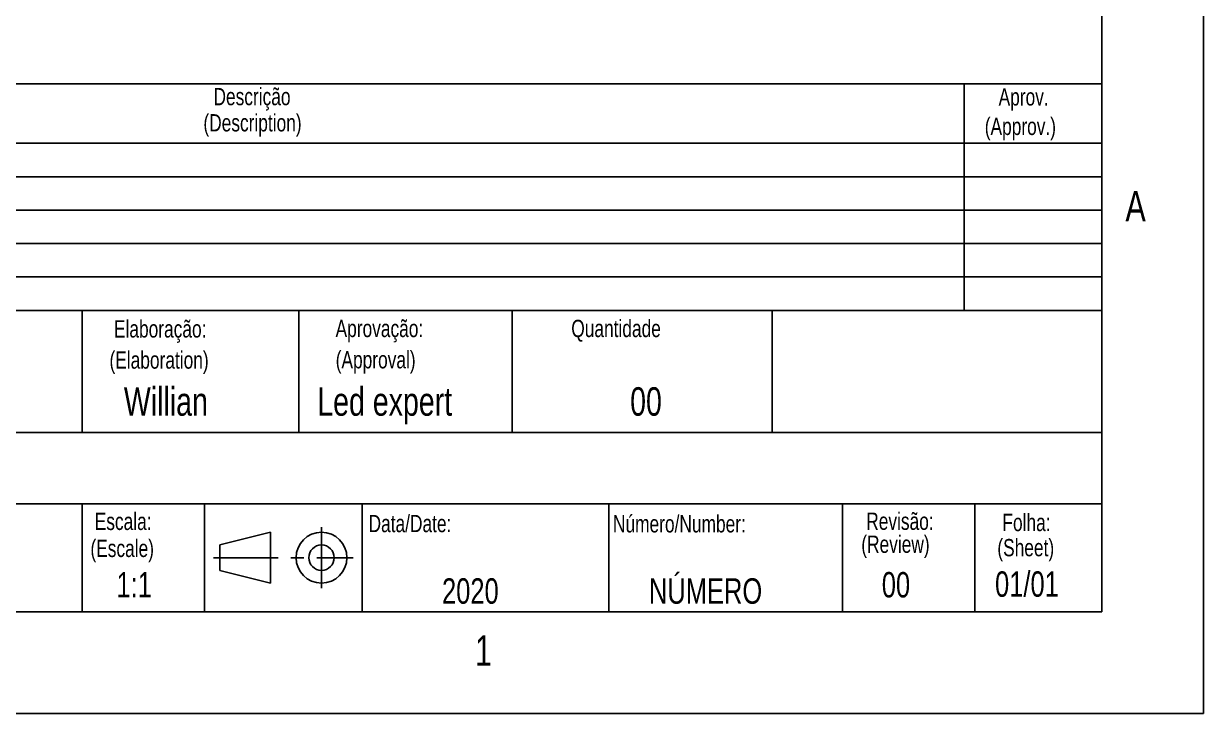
# Model space of a CAD drawing. Header units: millimetres. Extents: x -205 to 841, y 0 to 722.
# Drawn here: x 724.9 to 841, y 0 to 67.8 of the extents above; entities that cross this region are included whole.
import ezdxf

# ---------------------------------------------------------------- set-up
doc = ezdxf.new("R2010")
doc.units = ezdxf.units.MM
doc.linetypes.add('CENTER', pattern=[10.16, 6.35, -1.27, 1.27, -1.27])
for name, color, linetype in [('CENTRO', 1, 'CENTER'), ('FORMATO', 1, 'Continuous'), ('TEXTO', 5, 'Continuous'), ('TEXTO_02', 1, 'Continuous')]:
    doc.layers.add(name, color=color, linetype=linetype)
doc.styles.add('SLDTEXTSTYLE0', font='TXT', dxfattribs={"width": 0.75})

msp = doc.modelspace()

# ---------------------------------------------------------------- linework, layer by layer
at = {"layer": 'CENTRO'}
for p, q in [((754.2333, 18.3102), (754.2333, 12.3102)), ((743.6083, 15.3102), (757.3583, 15.3102))]:
    msp.add_line(p, q, dxfattribs=at)
at = {"layer": 'FORMATO'}
for p, q in [((841, 594), (841, 0)), ((831, 10), (831, 584)), ((651, 61.9053), (831, 61.9053)), ((817.4605, 56.0565), (817.4573, 61.9053)), ((831, 56.0565), (651, 56.0565)), ((817.4605, 56.0565), (817.4605, 39.6204)), ((651, 52.7693), (831, 52.7693)), ((651, 49.482), (831, 49.482)), ((651, 46.1948), (831, 46.1948)), ((651, 42.9076), (831, 42.9076)), ((651, 39.6204), (831, 39.6204)), ((730.6928, 39.6204), (730.6928, 27.6204)), ((752.0085, 39.6204), (752.0085, 27.6204)), ((773.0089, 27.6204), (773.0089, 39.6204)), ((798.5684, 27.6204), (798.5684, 39.6204)), ((651, 27.6204), (831, 27.6204)), ((651, 20.6204), (831, 20.6204)), ((730.6928, 10), (730.6928, 20.6204)), ((742.7333, 20.6204), (742.7333, 10)), ((758.2333, 20.6204), (758.2333, 10)), ((782.5, 20.6204), (782.5, 10)), ((805.5, 20.6204), (805.5, 10)), ((818.5, 20.6204), (818.5, 10)), ((744.2333, 16.5602), (749.2333, 17.8102)), ((749.2333, 17.8102), (749.2333, 12.8102)), ((744.2333, 16.5602), (744.2333, 14.0602)), ((744.2333, 14.0602), (749.2333, 12.8102)), ((25, 10), (831, 10)), ((0, 0), (841, 0))]:
    msp.add_line(p, q, dxfattribs=at)
for radius in [2.5, 1.25]:
    msp.add_circle((754.2333, 15.3102), radius, dxfattribs=at)

# ---------------------------------------------------------------- texts
at = {"layer": 'TEXTO', "attachment_point": 1, "style": 'SLDTEXTSTYLE0'}
for s, insert, char_height in [('Descrição', (743.6097, 61.4954), 1.7), ('Aprov.', (820.852, 61.4643), 1.7), ('(Description)', (742.6171, 58.9196), 1.7), ('(Approv.)', (819.4884, 58.5695), 1.7), ('A', (833.3238, 51.3657), 3), ('Elaboração:', (733.8185, 38.656), 1.7), ('Aprovação:', (755.6217, 38.6991), 1.7), ('Quantidade', (778.8083, 38.6991), 1.7), ('(Elaboration)', (733.3768, 35.5949), 1.7), ('(Approval)', (755.632, 35.6244), 1.7), ('Escala:', (731.9249, 19.7299), 1.7), ('Revisão:', (807.8283, 19.7443), 1.7), ('Data/Date:', (758.8653, 19.5186), 1.7), ('Número/Number:', (782.9095, 19.4921), 1.7), ('Folha:', (821.2243, 19.6227), 1.7), ('(Review)', (807.3421, 17.485), 1.7), ('(Escale)', (731.5024, 17.0745), 1.7), ('(Sheet)', (820.7275, 17.1474), 1.7), ('1', (769.3288, 7.6776), 3)]:
    msp.add_mtext(s, dxfattribs=dict(at, insert=insert, char_height=char_height))
at = {"layer": 'TEXTO_02', "attachment_point": 1, "style": 'SLDTEXTSTYLE0'}
for s, insert, char_height in [('Willian', (734.7905, 32.0679), 2.8), ('Led expert', (753.8184, 32.0679), 2.8), ('00', (784.6006, 32.0679), 2.8), ('NÚMERO', (786.4524, 13.2828), 2.5), ('00', (809.3585, 13.8976), 2.5), ('01/01', (820.5019, 13.9646), 2.5), ('1:1', (734.0656, 13.9069), 2.5), ('2020', (766.0928, 13.2828), 2.5)]:
    msp.add_mtext(s, dxfattribs=dict(at, insert=insert, char_height=char_height))

doc.saveas('drawing.dxf')
